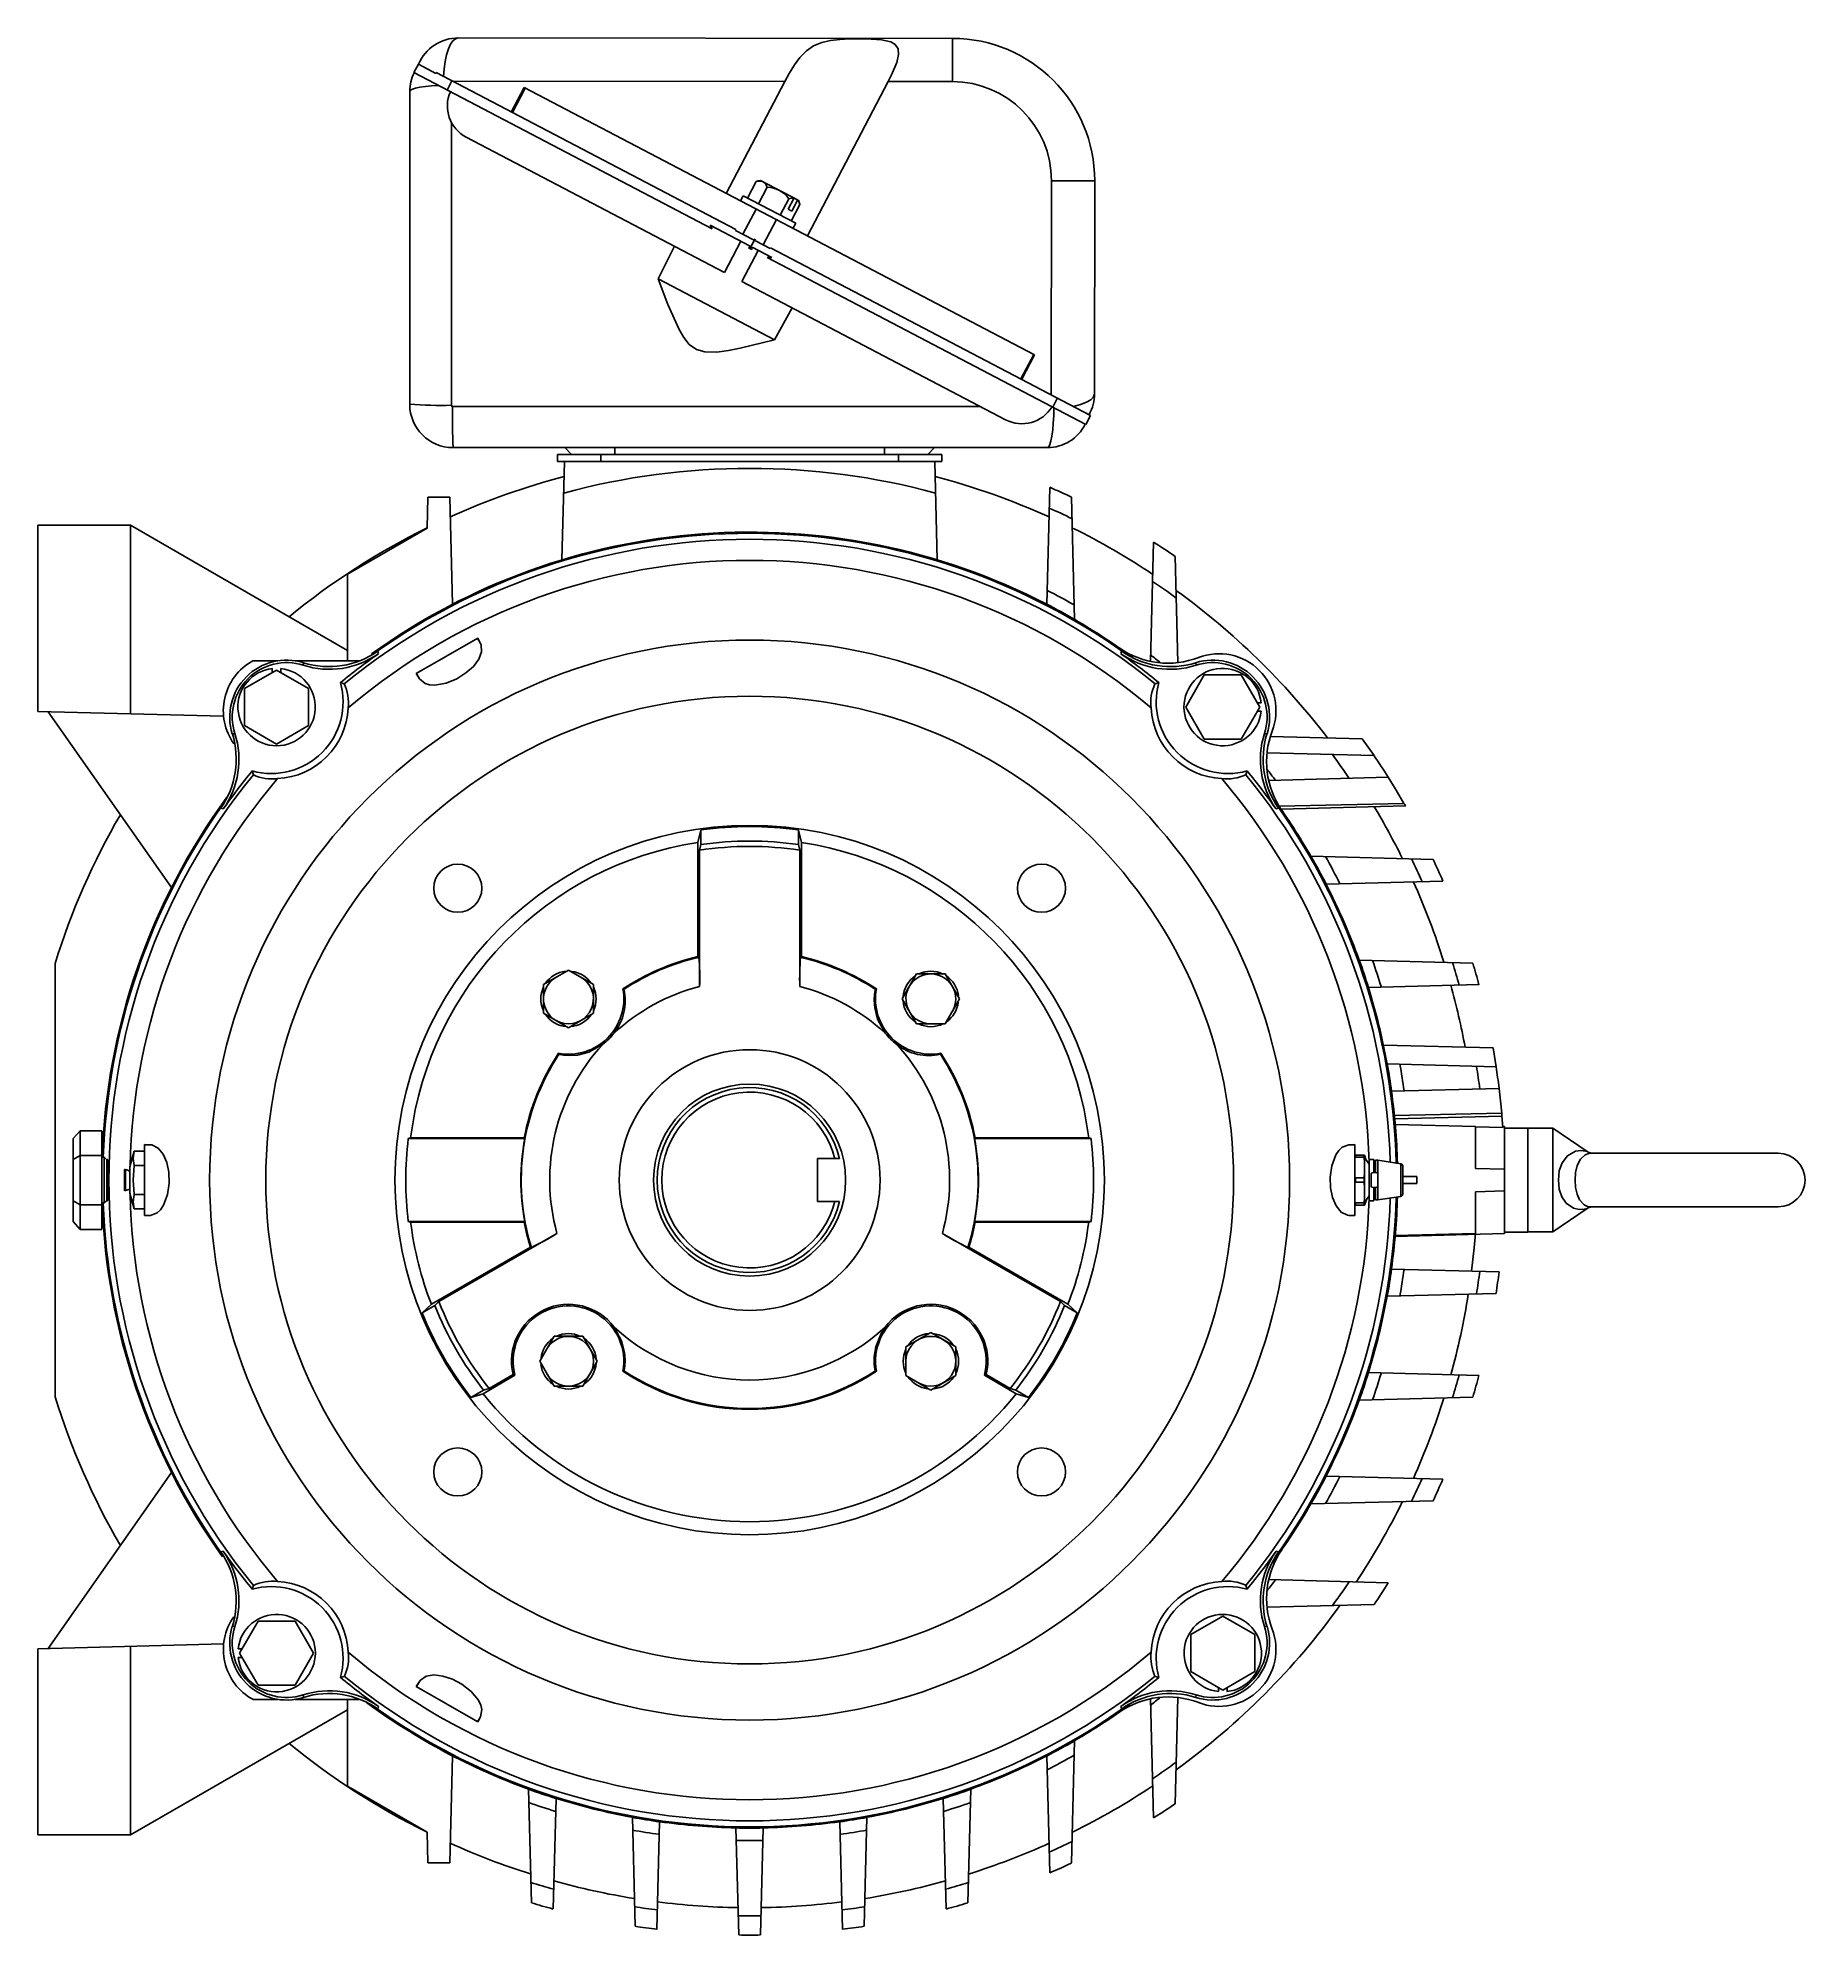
# Paper-space layout '_Right' of a CAD drawing. Header units: inches. Extents: x -6.2 to 9.3, y -6.6 to 10.
import ezdxf

# ---------------------------------------------------------------- set-up
doc = ezdxf.new("R2010")
doc.units = ezdxf.units.IN
doc.header["$MEASUREMENT"] = 0

psp = doc.layouts.new('_Right')

# ---------------------------------------------------------------- linework, layer by layer
at = {"color": 7, "linetype": 'Continuous', "lineweight": 25}
for p, q in [((-2.559, 10.03), (1.781, 10.026)), ((1.781, 10.026), (1.781, 9.646)), ((-2.909, 9.798), (-2.948, 9.725)), ((-2.948, 9.725), (-0.328, 8.353)), ((-2.755, 9.717), (-2.909, 9.798)), ((-2.755, 9.717), (-2.753, 9.725)), ((-2.753, 9.725), (-0.121, 8.346)), ((-2.985, 6.812), (-2.985, 9.562)), ((-2.614, 9.652), (-2.656, 9.572)), ((0.308, 9.647), (-2.61, 9.65)), ((-2.093, 9.379), (-1.981, 9.594)), ((-1.972, 9.589), (-2.084, 9.374)), ((-1.981, 9.594), (2.502, 7.247)), ((0.308, 9.647), (-0.207, 8.665)), ((0.507, 8.291), (1.217, 9.647)), ((1.781, 9.646), (1.217, 9.647)), ((-2.619, 9.288), (-2.619, 6.804)), ((-2.489, 9.157), (-0.22, 7.969)), ((0.058, 8.768), (-0.019, 8.623)), ((0.154, 8.718), (0.077, 8.573)), ((0.095, 8.778), (0.427, 8.604)), ((2.648, 6.896), (2.65, 8.776)), ((3.03, 8.775), (2.65, 8.776)), ((3.03, 8.775), (3.029, 6.905)), ((-0.057, 8.643), (-0.08, 8.599)), ((0.057, 8.527), (-0.059, 8.306)), ((0.404, 8.402), (-0.057, 8.643)), ((0.345, 8.618), (0.269, 8.472)), ((0.337, 8.526), (0.387, 8.621)), ((0.37, 8.508), (0.337, 8.526)), ((0.441, 8.567), (0.365, 8.422)), ((0.42, 8.604), (0.37, 8.508)), ((-0.346, 8.385), (-0.328, 8.353)), ((-0.346, 8.385), (0.004, 8.202)), ((-0.121, 8.346), (-0.125, 8.34)), ((0.033, 8.257), (-0.125, 8.34)), ((0.235, 8.434), (0.119, 8.212)), ((0.38, 8.357), (0.404, 8.402)), ((-0.803, 7.914), (-0.66, 8.2)), ((-0.22, 7.969), (-0.077, 8.244)), ((-0.069, 7.89), (0.076, 8.164)), ((-0.009, 8.186), (0.004, 8.202)), ((-0.009, 8.186), (0.02, 8.171)), ((0.044, 8.26), (0.002, 8.18)), ((0.023, 8.192), (0.02, 8.171)), ((0.023, 8.192), (0.196, 8.102)), ((0.033, 8.257), (0.037, 8.264)), ((0.037, 8.264), (0.053, 8.255)), ((0.053, 8.255), (0.05, 8.248)), ((0.18, 8.18), (0.05, 8.248)), ((0.18, 8.18), (0.183, 8.187)), ((0.183, 8.187), (2.994, 6.715)), ((0.154, 8.101), (0.196, 8.102)), ((0.154, 8.101), (2.953, 6.635)), ((0.219, 7.378), (-0.803, 7.914)), ((-0.069, 7.89), (2.247, 6.677)), ((0.373, 7.659), (0.219, 7.378)), ((2.381, 7.036), (2.494, 7.251)), ((2.502, 7.247), (2.389, 7.032)), ((2.702, 6.868), (2.661, 6.788)), ((-2.609, 6.794), (2.024, 6.794)), ((2.994, 6.715), (2.953, 6.635)), ((2.615, 6.432), (-2.605, 6.432)), ((-1.688, 6.372), (-1.688, 6.31)), ((-1.688, 6.372), (1.688, 6.372)), ((-1.622, 6.432), (-1.565, 6.372)), ((-1.307, 6.372), (-1.307, 6.31)), ((-1.185, 6.432), (-1.185, 6.372)), ((1.185, 6.432), (1.185, 6.372)), ((1.307, 6.372), (1.307, 6.31)), ((1.622, 6.432), (1.565, 6.372)), ((1.688, 6.372), (1.688, 6.31)), ((1.688, 6.31), (-1.688, 6.31)), ((-1.625, 6.31), (-1.648, 5.446)), ((1.648, 5.446), (1.625, 6.31)), ((-2.826, 5.997), (-2.833, 5.725)), ((-2.634, 5.997), (-2.826, 5.997)), ((-2.609, 5.056), (-2.634, 5.997)), ((2.609, 5.056), (2.636, 6.083)), ((2.826, 5.997), (2.854, 4.922)), ((-6.25, 4.116), (-6.25, 5.75)), ((-6.25, 5.75), (-5.436, 5.75)), ((-5.436, 5.75), (-5.436, 4.094)), ((-5.436, 5.75), (-3.532, 4.651)), ((-2.833, 5.725), (-3.532, 5.322)), ((3.519, 4.555), (3.547, 5.602)), ((3.737, 5.477), (3.761, 4.544)), ((-3.532, 5.322), (-3.532, 4.56)), ((-2.928, 4.447), (-2.387, 4.759)), ((-2.363, 4.713), (-2.389, 4.758)), ((-2.363, 4.713), (-2.387, 4.759)), ((-4.142, 4.56), (-4.364, 4.56)), ((-3.427, 4.56), (-3.99, 4.56)), ((-3.92, 4.521), (-3.918, 4.543)), ((-3.265, 4.646), (-3.26, 4.623)), ((3.26, 4.623), (3.265, 4.646)), ((3.918, 4.543), (3.92, 4.521)), ((-4.154, 4.479), (-4.436, 4.317)), ((-4.192, 4.492), (-4.192, 4.458)), ((-3.873, 4.317), (-4.154, 4.479)), ((-4.117, 4.458), (-4.117, 4.492)), ((-3.593, 4.368), (-3.56, 4.358)), ((-2.928, 4.447), (-2.9, 4.403)), ((-2.9, 4.403), (-2.926, 4.448)), ((3.56, 4.358), (3.593, 4.368)), ((3.992, 4.436), (3.829, 4.154)), ((4.317, 4.436), (3.992, 4.436)), ((4.479, 4.154), (4.317, 4.436)), ((-4.436, 4.317), (-4.436, 3.992)), ((-3.873, 3.992), (-3.873, 4.317)), ((4.492, 4.192), (4.458, 4.192)), ((-6.25, 4.116), (-4.62, 4.073)), ((-5.078, 2.568), (-6.16, 4.113)), ((3.829, 4.154), (3.992, 3.873)), ((4.317, 3.873), (4.479, 4.154)), ((4.458, 4.117), (4.492, 4.117)), ((-4.543, 3.918), (-4.521, 3.92)), ((-4.436, 3.992), (-4.154, 3.829)), ((-4.154, 3.829), (-3.873, 3.992)), ((3.992, 3.873), (4.317, 3.873)), ((4.521, 3.92), (4.543, 3.918)), ((5.38, 3.875), (4.573, 3.896)), ((4.543, 3.751), (5.484, 3.727)), ((-4.358, 3.56), (-4.368, 3.593)), ((4.368, 3.593), (4.358, 3.56)), ((5.608, 3.537), (4.558, 3.509)), ((-4.623, 3.26), (-4.646, 3.265)), ((4.646, 3.265), (4.623, 3.26)), ((5.746, 3.308), (4.649, 3.284)), ((4.666, 3.256), (5.758, 3.285)), ((-0.454, 2.965), (-0.428, 3.074)), ((-0.428, 3.074), (-0.428, 2.946)), ((0.428, 3.074), (0.454, 2.965)), ((0.428, 2.946), (0.428, 3.074)), ((-0.454, 1.962), (-0.454, 2.965)), ((-0.44, 2.897), (-0.428, 2.946)), ((-0.44, 2.897), (-0.44, 1.7)), ((0.44, 2.897), (0.428, 2.946)), ((0.44, 1.7), (0.44, 2.897)), ((0.454, 2.965), (0.454, 1.962)), ((4.928, 2.844), (6.002, 2.816)), ((6.088, 2.626), (5.062, 2.599)), ((-6.1, -1.903), (-6.1, 1.903)), ((-1.591, 1.844), (-1.81, 1.717)), ((-1.62, 1.833), (-1.62, 1.827)), ((-1.372, 1.717), (-1.591, 1.844)), ((-1.562, 1.827), (-1.562, 1.833)), ((-0.446, 1.956), (-0.454, 1.962)), ((0.454, 1.962), (0.446, 1.956)), ((5.352, 1.932), (6.35, 1.906)), ((-1.81, 1.465), (-1.81, 1.717)), ((-1.372, 1.717), (-1.372, 1.465)), ((-1.105, 1.675), (-1.113, 1.679)), ((1.113, 1.679), (1.105, 1.675)), ((1.465, 1.81), (1.338, 1.591)), ((1.465, 1.81), (1.717, 1.81)), ((1.844, 1.591), (1.717, 1.81)), ((6.404, 1.716), (5.433, 1.69)), ((1.465, 1.372), (1.338, 1.591)), ((1.717, 1.372), (1.844, 1.591)), ((1.833, 1.62), (1.827, 1.62)), ((1.827, 1.562), (1.833, 1.562)), ((-1.81, 1.465), (-1.591, 1.338)), ((-1.372, 1.465), (-1.591, 1.338)), ((1.717, 1.372), (1.465, 1.372)), ((6.528, 1.16), (5.565, 1.185)), ((-1.679, 1.113), (-1.675, 1.105)), ((1.675, 1.105), (1.679, 1.113)), ((5.598, 1.02), (6.555, 0.995)), ((6.555, 0.995), (6.528, 1.16)), ((6.581, 0.805), (5.636, 0.781)), ((6.604, 0.587), (5.662, 0.566)), ((5.665, 0.537), (6.606, 0.562)), ((6.614, 0.461), (6.606, 0.564)), ((-5.94, 0.364), (-5.88, 0.433)), ((-5.94, -0.364), (-5.94, 0.364)), ((-5.88, 0.433), (-5.88, -0.433)), ((-5.88, 0.433), (-5.69, 0.433)), ((-5.69, 0.433), (-5.69, -0.433)), ((-2.998, 0.365), (-2.977, 0.37)), ((-2.998, 0.365), (-1.976, 0.365)), ((-1.98, 0.37), (-2.977, 0.37)), ((-1.976, 0.365), (-1.98, 0.37)), ((1.976, 0.365), (1.98, 0.37)), ((2.998, 0.365), (1.976, 0.365)), ((1.98, 0.37), (2.977, 0.37)), ((2.998, 0.365), (2.977, 0.37)), ((6.375, 0.47), (5.669, 0.488)), ((6.375, 0.103), (6.375, 0.47)), ((6.614, 0.461), (6.375, 0.466)), ((6.63, 0.47), (6.614, 0.47)), ((6.63, 0.47), (6.63, -0.47)), ((6.63, 0.457), (6.833, 0.457)), ((6.833, -0.458), (6.833, 0.457)), ((7.053, 0.455), (6.833, 0.455)), ((7.354, 0.251), (7.053, 0.455)), ((7.053, -0.455), (7.053, 0.455)), ((-5.94, 0.182), (-5.88, 0.217)), ((-5.88, 0.217), (-5.69, 0.217)), ((-5.667, 0.2), (-5.69, 0.2)), ((-5.644, 0.177), (-5.667, 0.2)), ((-5.667, 0.2), (-5.667, -0.2)), ((-5.639, 0.182), (-5.644, 0.177)), ((-5.644, -0.178), (-5.644, 0.177)), ((-5.406, 0.253), (-5.443, 0.115)), ((-5.406, 0.253), (-5.319, 0.253)), ((-5.315, 0.247), (-5.319, 0.253)), ((-5.263, 0.31), (-5.315, 0.312)), ((-5.315, -0.312), (-5.315, 0.312)), ((-5.263, 0.31), (-5.315, 0.31)), ((0.596, 0.188), (0.79, 0.188)), ((0.596, -0.188), (0.596, 0.188)), ((5.315, 0.312), (5.263, 0.31)), ((5.263, 0.31), (5.315, 0.31)), ((5.315, 0.312), (5.315, -0.312)), ((5.399, 0.219), (5.32, 0.219)), ((5.32, 0.219), (5.32, 0.2)), ((5.32, 0.2), (5.395, 0.2)), ((5.395, 0.219), (5.395, 0.2)), ((5.395, 0.2), (5.398, 0.152)), ((5.398, -0.219), (5.398, 0.219)), ((5.48, 0.181), (5.44, 0.181)), ((5.44, 0.181), (5.44, -0.181)), ((5.48, 0.181), (5.48, 0.066)), ((5.515, 0.175), (5.495, 0.175)), ((5.495, 0.066), (5.495, 0.175)), ((5.718, 0.143), (5.515, 0.175)), ((5.515, 0.06), (5.515, 0.175)), ((9.033, 0.235), (7.383, 0.235)), ((-5.48, 0.092), (-5.49, 0.094)), ((-5.49, 0.094), (-5.49, -0.094)), ((-5.48, -0.092), (-5.48, 0.092)), ((-5.443, 0.115), (-5.443, -0.115)), ((-5.406, 0.127), (-5.319, 0.127)), ((5.32, 0.019), (5.32, -0.019)), ((5.395, 0.019), (5.32, 0.019)), ((5.398, 0.067), (5.395, 0.019)), ((5.395, -0.019), (5.395, 0.019)), ((5.459, 0.057), (5.459, -0.057)), ((5.516, 0.057), (5.516, -0.057)), ((5.718, -0.143), (5.718, 0.143)), ((5.735, -0.123), (5.735, 0.123)), ((5.86, 0.03), (5.735, 0.03)), ((5.86, 0.03), (5.86, -0.03)), ((6.629, 0.096), (6.375, 0.103)), ((6.629, -0.096), (6.629, 0.096)), ((-5.49, -0.094), (-5.48, -0.092)), ((-5.443, -0.115), (-5.406, -0.253)), ((-5.319, -0.127), (-5.406, -0.127)), ((5.32, -0.019), (5.395, -0.019)), ((5.395, -0.019), (5.398, -0.067)), ((5.398, -0.152), (5.395, -0.2)), ((5.48, -0.066), (5.48, -0.181)), ((5.495, -0.175), (5.495, -0.066)), ((5.515, -0.175), (5.515, -0.06)), ((5.515, -0.175), (5.718, -0.143)), ((5.86, -0.03), (5.735, -0.03)), ((6.375, -0.103), (6.629, -0.096)), ((6.375, -0.47), (6.375, -0.103)), ((-5.94, -0.182), (-5.88, -0.217)), ((-5.88, -0.217), (-5.69, -0.217)), ((-5.69, -0.2), (-5.667, -0.2)), ((-5.667, -0.2), (-5.644, -0.178)), ((-5.644, -0.178), (-5.64, -0.182)), ((-5.406, -0.253), (-5.319, -0.253)), ((-5.319, -0.253), (-5.315, -0.247)), ((-5.315, -0.312), (-5.263, -0.31)), ((-5.263, -0.31), (-5.315, -0.31)), ((0.596, -0.188), (0.79, -0.188)), ((5.263, -0.31), (5.315, -0.312)), ((5.263, -0.31), (5.315, -0.31)), ((5.395, -0.2), (5.32, -0.2)), ((5.32, -0.2), (5.32, -0.219)), ((5.32, -0.219), (5.398, -0.219)), ((5.395, -0.2), (5.395, -0.219)), ((5.44, -0.181), (5.48, -0.181)), ((5.495, -0.175), (5.515, -0.175)), ((7.053, -0.455), (7.355, -0.251)), ((7.382, -0.235), (9.033, -0.235)), ((-5.88, -0.433), (-5.94, -0.364)), ((-5.88, -0.433), (-5.69, -0.433)), ((-2.998, -0.365), (-2.977, -0.37)), ((-2.998, -0.365), (-1.976, -0.365)), ((-1.98, -0.37), (-2.977, -0.37)), ((-1.693, -0.469), (-2.729, -1.067)), ((-1.976, -0.365), (-1.98, -0.37)), ((2.729, -1.067), (1.693, -0.469)), ((1.976, -0.365), (1.98, -0.37)), ((2.998, -0.365), (1.976, -0.365)), ((1.98, -0.37), (2.977, -0.37)), ((2.998, -0.365), (2.977, -0.37)), ((5.668, -0.495), (6.63, -0.47)), ((5.669, -0.488), (6.375, -0.47)), ((6.63, -0.458), (6.833, -0.458)), ((6.833, -0.455), (7.053, -0.455)), ((-2.795, -1.089), (-1.926, -0.588)), ((-1.926, -0.588), (-1.917, -0.591)), ((1.917, -0.591), (1.926, -0.588)), ((1.926, -0.588), (2.795, -1.089)), ((5.636, -0.781), (6.581, -0.805)), ((6.555, -0.995), (5.598, -1.02)), ((-2.877, -1.166), (-2.795, -1.089)), ((-2.766, -1.102), (-2.877, -1.166)), ((-2.729, -1.067), (-2.766, -1.102)), ((2.729, -1.067), (2.766, -1.102)), ((2.877, -1.166), (2.766, -1.102)), ((2.795, -1.089), (2.877, -1.166)), ((-1.717, -1.372), (-1.844, -1.591)), ((-1.717, -1.372), (-1.465, -1.372)), ((-1.465, -1.372), (-1.338, -1.591)), ((1.372, -1.465), (1.591, -1.338)), ((1.372, -1.717), (1.372, -1.465)), ((1.81, -1.465), (1.591, -1.338)), ((1.81, -1.465), (1.81, -1.717)), ((-1.844, -1.591), (-1.717, -1.81)), ((-1.827, -1.562), (-1.833, -1.562)), ((-1.833, -1.62), (-1.827, -1.62)), ((-1.465, -1.81), (-1.338, -1.591)), ((-2.061, -1.714), (-2.341, -1.876)), ((-2.289, -1.829), (-2.337, -1.844)), ((-2.289, -1.829), (-2.077, -1.707)), ((-2.077, -1.707), (-2.061, -1.714)), ((-1.465, -1.81), (-1.717, -1.81)), ((-1.113, -1.679), (-1.105, -1.675)), ((1.105, -1.675), (1.113, -1.679)), ((1.372, -1.717), (1.591, -1.844)), ((1.562, -1.827), (1.562, -1.833)), ((1.591, -1.844), (1.81, -1.717)), ((1.62, -1.833), (1.62, -1.827)), ((2.061, -1.714), (2.077, -1.707)), ((2.341, -1.876), (2.061, -1.714)), ((2.077, -1.707), (2.289, -1.829)), ((2.289, -1.829), (2.337, -1.844)), ((5.433, -1.69), (6.404, -1.716)), ((-2.448, -1.908), (-2.337, -1.844)), ((-2.341, -1.876), (-2.448, -1.908)), ((2.337, -1.844), (2.448, -1.908)), ((2.448, -1.908), (2.341, -1.876)), ((6.35, -1.906), (5.352, -1.932)), ((-5.078, -2.568), (-6.16, -4.113)), ((5.062, -2.599), (6.088, -2.626)), ((6.002, -2.816), (4.928, -2.844)), ((-4.646, -3.265), (-4.623, -3.26)), ((4.623, -3.26), (4.646, -3.265)), ((-4.368, -3.593), (-4.358, -3.56)), ((4.358, -3.56), (4.368, -3.593)), ((4.558, -3.509), (5.608, -3.537)), ((4.154, -3.829), (3.873, -3.992)), ((4.436, -3.992), (4.154, -3.829)), ((5.484, -3.727), (4.543, -3.751)), ((-4.521, -3.92), (-4.543, -3.918)), ((-4.317, -3.873), (-4.479, -4.154)), ((-3.992, -3.873), (-4.317, -3.873)), ((-3.829, -4.154), (-3.992, -3.873)), ((3.873, -3.992), (3.873, -4.317)), ((4.436, -4.317), (4.436, -3.992)), ((4.543, -3.918), (4.521, -3.92)), ((-6.25, -4.116), (-4.62, -4.073)), ((-6.25, -5.75), (-6.25, -4.116)), ((-5.436, -5.75), (-5.436, -4.094)), ((-4.458, -4.117), (-4.492, -4.117)), ((-4.479, -4.154), (-4.317, -4.436)), ((-3.992, -4.436), (-3.829, -4.154)), ((-4.492, -4.192), (-4.458, -4.192)), ((3.873, -4.317), (4.154, -4.479)), ((4.154, -4.479), (4.436, -4.317)), ((-4.317, -4.436), (-3.992, -4.436)), ((-3.56, -4.358), (-3.593, -4.368)), ((-2.9, -4.403), (-2.928, -4.447)), ((-2.387, -4.759), (-2.928, -4.447)), ((-2.9, -4.403), (-2.926, -4.448)), ((3.593, -4.368), (3.56, -4.358)), ((4.117, -4.458), (4.117, -4.492)), ((4.192, -4.492), (4.192, -4.458)), ((-3.532, -4.651), (-5.436, -5.75)), ((-4.364, -4.56), (-4.142, -4.56)), ((-3.99, -4.56), (-3.433, -4.56)), ((-3.918, -4.543), (-3.92, -4.521)), ((-3.532, -4.56), (-3.532, -5.322)), ((-3.26, -4.623), (-3.265, -4.646)), ((3.265, -4.646), (3.26, -4.623)), ((3.547, -5.602), (3.519, -4.555)), ((3.761, -4.544), (3.737, -5.477)), ((3.92, -4.521), (3.918, -4.543)), ((-2.363, -4.713), (-2.389, -4.758)), ((-2.387, -4.759), (-2.363, -4.713)), ((2.854, -4.922), (2.826, -5.997)), ((-2.634, -5.997), (-2.609, -5.056)), ((2.636, -6.083), (2.609, -5.056)), ((-3.532, -5.322), (-2.833, -5.725)), ((-1.916, -6.347), (-1.942, -5.348)), ((-1.7, -5.43), (-1.726, -6.401)), ((1.726, -6.401), (1.7, -5.43)), ((1.942, -5.348), (1.916, -6.347)), ((-1.005, -6.553), (-1.03, -5.596)), ((-0.791, -5.635), (-0.815, -6.58)), ((0.815, -6.58), (0.791, -5.635)), ((1.03, -5.596), (1.005, -6.553)), ((-6.25, -5.75), (-5.436, -5.75)), ((-2.833, -5.725), (-2.826, -5.997)), ((-0.095, -6.629), (-0.12, -5.689)), ((0.12, -5.689), (0.095, -6.629)), ((-2.826, -5.997), (-2.634, -5.997))]:
    psp.add_line(p, q, dxfattribs=at)
at = {"color": 7, "linetype": 'Continuous', "lineweight": 25, "flags": 128}
for points in [[(-2.559, 10.03), (-2.583, 10.023), (-2.606, 10.005), (-2.627, 9.974), (-2.646, 9.933), (-2.662, 9.882), (-2.675, 9.823), (-2.684, 9.759), (-2.689, 9.691)], [(1.217, 9.647), (1.246, 9.705), (1.292, 9.813), (1.308, 9.884), (1.304, 9.933), (1.279, 9.971), (1.239, 9.994), (1.159, 10.012), (1.023, 10.021), (0.876, 10.021), (0.792, 10.017), (0.711, 10.008), (0.633, 9.99), (0.562, 9.96), (0.499, 9.917), (0.442, 9.859), (0.393, 9.794), (0.346, 9.718), (0.308, 9.647)], [(-2.947, 9.726), (-2.943, 9.734), (-2.938, 9.742)], [(-2.733, 9.613), (-2.793, 9.609), (-2.848, 9.604), (-2.895, 9.597), (-2.934, 9.589), (-2.962, 9.581), (-2.979, 9.572), (-2.985, 9.562)], [(0.219, 7.378), (-0.083, 7.306), (-0.185, 7.285), (-0.289, 7.271), (-0.393, 7.273), (-0.467, 7.293), (-0.53, 7.338), (-0.579, 7.4), (-0.619, 7.468), (-0.718, 7.688), (-0.803, 7.914)], [(2.844, 6.794), (2.906, 6.81), (2.958, 6.83), (2.997, 6.853), (3.02, 6.879), (3.029, 6.905)], [(2.615, 6.432), (2.626, 6.439), (2.636, 6.459), (2.645, 6.491), (2.654, 6.534), (2.661, 6.587), (2.666, 6.647), (2.67, 6.713), (2.671, 6.783)], [(-2.9, 4.403), (-2.851, 4.362), (-2.812, 4.35), (-2.765, 4.347), (-2.665, 4.364), (-2.571, 4.403), (-2.491, 4.453), (-2.426, 4.51), (-2.379, 4.573), (-2.354, 4.638), (-2.358, 4.701), (-2.363, 4.713)], [(5.484, 3.727), (5.432, 3.801), (5.38, 3.875)], [(5.746, 3.308), (5.678, 3.423), (5.608, 3.537)], [(5.758, 3.287), (5.759, 3.286), (5.752, 3.298), (5.746, 3.308)], [(1.105, 1.675), (1.102, 1.666), (1.096, 1.633), (1.093, 1.58), (1.098, 1.513), (1.124, 1.413), (1.191, 1.291)], [(-1.675, 1.105), (-1.666, 1.102), (-1.633, 1.096), (-1.58, 1.093), (-1.513, 1.098), (-1.413, 1.124), (-1.291, 1.191)], [(6.604, 0.587), (6.593, 0.696), (6.581, 0.805)], [(6.606, 0.565), (6.606, 0.564), (6.604, 0.587)], [(-5.639, -0.181), (-5.638, -0.182), (-5.637, -0.168), (-5.637, -0.135), (-5.637, -0.087), (-5.637, -0.029), (-5.637, 0.033), (-5.637, 0.091), (-5.637, 0.139), (-5.637, 0.171), (-5.638, 0.183), (-5.639, 0.181)], [(-5.406, 0.127), (-5.415, 0.189), (-5.406, 0.253)], [(-5.263, -0.31), (-5.203, -0.288), (-5.174, -0.261), (-5.147, -0.221), (-5.112, -0.126), (-5.098, -0.026), (-5.102, 0.069), (-5.119, 0.154), (-5.15, 0.226), (-5.193, 0.281), (-5.25, 0.308), (-5.263, 0.31)], [(5.263, 0.31), (5.203, 0.288), (5.174, 0.261), (5.147, 0.221), (5.112, 0.126), (5.098, 0.026), (5.102, -0.069), (5.119, -0.154), (5.15, -0.226), (5.193, -0.281), (5.25, -0.308), (5.263, -0.31)], [(5.44, 0.139), (5.412, 0.182), (5.399, 0.219)], [(7.355, -0.251), (7.354, -0.251), (7.329, -0.256), (7.283, -0.258), (7.234, -0.248), (7.169, -0.202), (7.132, -0.146), (7.11, -0.079), (7.102, -0.002), (7.11, 0.08), (7.135, 0.151), (7.181, 0.214), (7.251, 0.253), (7.298, 0.259), (7.341, 0.254), (7.355, 0.251), (7.354, 0.251)], [(7.388, 0.235), (7.368, 0.234), (7.337, 0.223), (7.295, 0.184), (7.268, 0.128), (7.253, 0.067), (7.248, -0.002), (7.253, -0.066), (7.266, -0.124), (7.288, -0.173), (7.327, -0.217), (7.358, -0.231), (7.385, -0.235), (7.389, -0.235)], [(-5.406, -0.127), (-5.415, 0), (-5.406, 0.127)], [(5.459, 0.057), (5.461, 0.061), (5.467, 0.063), (5.477, 0.065), (5.487, 0.066), (5.498, 0.065), (5.508, 0.063), (5.514, 0.061), (5.516, 0.057)], [(5.495, 0.108), (5.487, 0.109), (5.48, 0.11)], [(-5.406, -0.253), (-5.415, -0.191), (-5.406, -0.127)], [(5.399, -0.219), (5.417, -0.172), (5.44, -0.139)], [(5.459, -0.057), (5.461, -0.061), (5.467, -0.063), (5.477, -0.065), (5.487, -0.066), (5.498, -0.065), (5.508, -0.063), (5.514, -0.061), (5.516, -0.057)], [(5.48, -0.11), (5.488, -0.108), (5.495, -0.108)], [(6.34, -0.799), (6.362, -0.594), (6.373, -0.47)], [(-1.105, -1.675), (-1.102, -1.666), (-1.096, -1.633), (-1.093, -1.58), (-1.098, -1.513), (-1.124, -1.413), (-1.191, -1.291)], [(1.191, -1.291), (1.155, -1.347), (1.108, -1.464), (1.094, -1.548), (1.094, -1.62), (1.1, -1.66), (1.104, -1.675), (1.105, -1.675)], [(-2.363, -4.713), (-2.352, -4.65), (-2.361, -4.61), (-2.382, -4.568), (-2.447, -4.49), (-2.527, -4.428), (-2.611, -4.384), (-2.693, -4.356), (-2.771, -4.346), (-2.84, -4.357), (-2.892, -4.392), (-2.9, -4.403)]]:
    psp.add_lwpolyline(points, dxfattribs=at)
at = {"color": 7, "linetype": 'Continuous', "lineweight": 25}
for centre, radius in [((0, 0), 4.742), ((0, 0), 4.249), ((0, 0), 3.115), ((-2.563, 2.563), 0.211), ((2.563, 2.563), 0.211), ((0, 0), 1.145), ((0, 0), 0.843), ((-2.563, -2.563), 0.211), ((2.563, -2.563), 0.211)]:
    psp.add_circle(centre, radius, dxfattribs=at)
for centre, radius, start, end in [((-2.559, 9.65), 0.38, 89.9559, 157.0364), ((1.78, 8.776), 1.25, 359.9559, 89.9559), ((-2.615, 9.562), 0.37, 153.9875, 180), ((-2.345, 9.432), 0.31, 156.0607, 242.3617), ((1.78, 8.776), 0.87, 359.9559, 89.9559), ((0.15, 8.478), 0.305, 100.3604, 107.6686), ((0.085, 8.696), 0.0771, 64.9764, 110.7191), ((0.079, 8.699), 0.0771, 14.0042, 59.747), ((0.15, 8.478), 0.24, 35.5503, 89.1731), ((0.374, 8.535), 0.0879, 81.3648, 109.0831), ((0.133, 8.529), 0.271, 19.9548, 20.8882), ((0.166, 8.512), 0.271, 19.9548, 20.8882), ((0.357, 8.544), 0.0879, 15.6403, 43.3585), ((0.15, 8.478), 0.305, 17.0547, 24.3629), ((2.648, 6.906), 0.38, 331.0873, 359.9559), ((-2.71, 10.734), 3.931, 265.9899, 271.3206), ((-2.605, 6.812), 0.38, 180, 270), ((-2.609, 6.804), 0.01, 180, 270), ((4.773, 6.705), 7.383, 179.3095, 182.115), ((2.391, 6.952), 0.31, 242.3617, 328.6626), ((2.615, 6.802), 0.37, 270, 333.6672), ((0, 0), 6.39, 104.7641, 114.2976), ((0, 0), 6.25, 74.8611, 105.1389), ((0, 0), 6.39, 65.6935, 75.2359), ((0, 0), 6.63, 64.7694, 66.5714), ((0, 0), 6.461, 64.0119, 65.9667), ((0, 0), 6.39, 116.3197, 129.2718), ((0, 0), 5.69, 62.7055, 125.718), ((0, 0), 5.68, 54.3844, 125.5251), ((0, 0), 6.39, 56.347, 63.6477), ((0, 0), 5.627, 50.7549, 129.2451), ((0, 0), 6.63, 55.6952, 57.6603), ((0, 0), 5.442, 49.6218, 130.3782), ((0, 0), 5.8, 60.5574, 63.2287), ((0, 0), 6.337, 53.7611, 56.0658), ((0, 0), 6.39, 37.4209, 54.0894), ((0, 0), 5.691, 59.9005, 62.7121), ((0, 0), 5.69, 53.774, 59.892), ((3.674, 5.289), 0.75, 235.2157, 291.0258), ((-4.122, 4.122), 0.5, 118.9391, 215.7143), ((-4.066, 4.066), 0.5, 72.7666, 197.2334), ((-4.066, 4.066), 0.478, 72.2634, 197.7366), ((-3.692, 5.235), 0.75, 252.2625, 305.192), ((-3.696, 5.259), 0.75, 252.7657, 305.0948), ((0, 0), 5.656, 125.1911, 129.4375), ((0, 0), 5.656, 50.5625, 54.8089), ((3.692, 5.235), 0.75, 234.808, 287.7375), ((3.696, 5.259), 0.75, 234.9052, 287.2343), ((0, 0), 5.801, 51.5298, 52.6358), ((4.066, 4.066), 0.5, 342.7666, 107.2334), ((4.066, 4.066), 0.478, 342.2634, 107.7366), ((4.122, 4.122), 0.5, 338.9742, 111.0258), ((-4.154, 4.154), 0.34, 96.3111, 83.6889), ((-4.2, 4.2), 0.63, 254.5098, 15.4902), ((-3.926, 4.19), 0.403, 353.6829, 24.5591), ((3.912, 4.192), 0.39, 154.903, 186.855), ((4.2, 4.2), 0.63, 164.5098, 285.4902), ((4.154, 4.154), 0.34, 6.3111, 353.6889), ((-4.176, 4.176), 0.651, 272.6684, 357.3316), ((4.176, 4.176), 0.651, 182.6684, 267.3316), ((-5.259, 3.696), 0.75, 324.9052, 17.2343), ((-5.235, 3.692), 0.75, 324.808, 17.7375), ((5.235, 3.692), 0.75, 162.2625, 215.192), ((5.259, 3.696), 0.75, 162.7657, 215.0948), ((5.289, 3.674), 0.75, 158.9742, 214.7843), ((0, 0), 6.337, 33.8254, 36.1267), ((0, 0), 6.63, 32.2374, 34.2002), ((0, 0), 5.627, 140.7549, 219.2451), ((0, 0), 5.442, 139.6218, 178.7183), ((0, 0), 5.656, 140.5625, 144.8089), ((-4.192, 3.912), 0.39, 244.903, 276.855), ((4.19, 3.926), 0.403, 263.6829, 294.5591), ((0, 0), 5.442, 1.675, 40.3782), ((0, 0), 5.627, 1.6048, 39.2451), ((0, 0), 5.656, 35.1911, 39.4375), ((0, 0), 5.801, 37.2404, 38.4702), ((0, 0), 5.69, 143.774, 177.9857), ((0, 0), 5.69, 29.9912, 35.9164), ((0, 0), 6.39, 149.8622, 162.6722), ((0, 0), 5.68, 144.3844, 177.9822), ((0, 0), 5.68, 1.5035, 35.5251), ((0, 0), 6.39, 26.2521, 30.8607), ((0, 0), 3.104, 82.0703, 97.9297), ((0, 0), 3, 98.7071, 172.9158), ((0, 0), 2.93, 81.3632, 98.6368), ((0, 0), 2.977, 81.7306, 98.2694), ((0, 0), 3, 7.0842, 81.2929), ((0, 0), 5.691, 27.1748, 29.9828), ((0, 0), 5.8, 26.6608, 29.3289), ((0, 0), 6.461, 23.9362, 25.8894), ((0, 0), 6.63, 23.3344, 25.1351), ((0, 0), 5.69, 19.8474, 27.1815), ((0, 0), 6.39, 17.4244, 24.2105), ((-1.591, 1.591), 0.244, 96.8103, 145.9228), ((-1.591, 1.591), 0.243, 34.0772, 83.1897), ((0, 0), 2.014, 103.0309, 123.5485), ((0, 0), 2.006, 102.8546, 123.403), ((-2.576, 1.775), 2.138, 357.9996, 4.8575), ((2.781, 1.77), 2.342, 175.442, 181.7008), ((0, 0), 2.006, 56.597, 77.1454), ((0, 0), 2.014, 56.4515, 76.9691), ((1.591, 1.591), 0.243, 64.0772, 115.9228), ((0, 0), 5.691, 17.2773, 19.842), ((0, 0), 5.8, 16.9748, 19.4239), ((0, 0), 6.461, 15.3577, 17.1982), ((0, 0), 6.63, 14.9976, 16.7046), ((-1.591, 1.591), 0.243, 154.0772, 205.9228), ((-1.591, 1.591), 0.219, 120, 60), ((-1.591, 1.591), 0.486, 259.609, 10.391), ((-1.591, 1.591), 0.243, 334.0772, 25.9228), ((0, 0), 1.756, 104.5073, 132.6907), ((-1.542, 1.572), 0.449, 321.3343, 13.3019), ((0, 0), 1.756, 47.3093, 75.4927), ((1.591, 1.591), 0.486, 169.609, 280.391), ((1.591, 1.591), 0.244, 124.0772, 175.9228), ((1.591, 1.591), 0.219, 330, 270), ((1.591, 1.591), 0.244, 6.8103, 55.9228), ((0, 0), 5.69, 10.3309, 17.2812), ((0, 0), 6.39, 10.5176, 15.5302), ((1.591, 1.591), 0.244, 184.0772, 235.9228), ((1.591, 1.591), 0.243, 304.0772, 353.1897), ((-1.591, 1.591), 0.244, 214.0772, 265.9228), ((-1.591, 1.591), 0.244, 274.0772, 325.9228), ((1.591, 1.591), 0.244, 244.0772, 295.9228), ((0, 0), 1.756, 137.3093, 195.4927), ((-1.591, 1.591), 0.5, 306.8625, 323.1375), ((1.591, 1.591), 0.5, 216.8625, 233.1375), ((0, 0), 1.756, 344.5073, 42.6907), ((1.572, 1.542), 0.449, 231.3343, 283.3019), ((0, 0), 2.006, 146.597, 197.1454), ((0, 0), 2.014, 146.4515, 169.4153), ((0, 0), 2.006, 342.8546, 33.403), ((0, 0), 2.014, 10.5847, 33.5485), ((0, 0), 5.691, 7.8837, 10.328), ((0, 0), 5.8, 7.7638, 10.1037), ((0, 0), 6.461, 7.1206, 8.9023), ((0, 0), 6.63, 6.9769, 8.6343), ((0, 0), 0.812, 13.3465, 346.6535), ((0, 0), 0.772, 14.0517, 345.9483), ((0, 0), 5.69, 1.4851, 7.8852), ((0, 0), 3.02, 173.058, 186.942), ((0, 0), 2.009, 169.5331, 190.4669), ((0, 0), 2.009, 349.5331, 10.4669), ((0, 0), 3.02, 353.058, 6.942), ((7.404, 0.312), 0.0778, 230.8023, 259.8705), ((9.033, 0), 0.235, 270, 90), ((-5.496, 0), 0.0933, 55.2743, 80.0004), ((5.715, 0.123), 0.02, 0, 80.9605), ((-5.496, 0), 0.0933, 279.9996, 304.7257), ((0, 0), 5.442, 181.2817, 220.3782), ((0, 0), 5.442, 319.6218, 358.325), ((0, 0), 5.627, 320.7549, 358.3952), ((0, 0), 5.68, 324.3844, 358.4965), ((0, 0), 5.69, 352.1148, 358.5149), ((5.715, -0.123), 0.02, 279.0395, 360), ((0, 0), 5.69, 182.0143, 215.558), ((0, 0), 5.68, 182.0178, 215.5251), ((7.41, -0.33), 0.0962, 97.25, 124.9475), ((0, 0), 3, 187.0842, 201.2929), ((0, 0), 2.014, 190.5847, 196.9691), ((-2.923, 1.523), 2.342, 295.442, 301.7008), ((2.825, 1.344), 2.138, 237.9996, 244.8575), ((0, 0), 2.014, 343.0309, 349.4153), ((0, 0), 3, 338.7071, 352.9158), ((0, 0), 5.691, 349.672, 352.1163), ((0, 0), 5.8, 349.8963, 352.2362), ((0, 0), 6.461, 351.0977, 352.8794), ((0, 0), 6.63, 351.3657, 353.0231), ((0, 0), 2.977, 201.7306, 218.2694), ((0, 0), 2.93, 201.3632, 218.6368), ((-1.591, -1.591), 0.5, 36.8625, 193.4599), ((-1.591, -1.591), 0.486, 349.609, 194.7003), ((1.591, -1.591), 0.486, 345.2997, 190.391), ((1.591, -1.591), 0.5, 346.5401, 143.1375), ((0, 0), 2.93, 321.3632, 338.6368), ((0, 0), 2.977, 321.7306, 338.2694), ((0, 0), 5.69, 342.7188, 349.6691), ((0, 0), 6.39, 344.4707, 350.9751), ((0, 0), 3.104, 202.0703, 217.9297), ((0, 0), 1.756, 227.3093, 312.6907), ((0, 0), 3.104, 322.0703, 337.9297), ((-1.591, -1.591), 0.243, 124.0772, 173.1897), ((-1.591, -1.591), 0.219, 210, 150), ((-1.591, -1.591), 0.243, 64.0772, 115.9228), ((-1.591, -1.591), 0.244, 4.0772, 55.9228), ((1.591, -1.591), 0.243, 154.0772, 205.9228), ((1.591, -1.591), 0.219, 240, 180), ((1.591, -1.591), 0.244, 94.0772, 145.9228), ((1.591, -1.591), 0.243, 34.0772, 85.9228), ((1.591, -1.591), 0.244, 334.0772, 25.9228), ((-1.591, -1.591), 0.244, 186.8103, 235.9228), ((-1.591, -1.591), 0.243, 304.0772, 355.9228), ((-1.591, -1.591), 0.244, 244.0772, 295.9228), ((0, 0), 2.014, 236.4515, 303.5485), ((0, 0), 2.006, 236.597, 303.403), ((1.591, -1.591), 0.243, 214.0772, 263.1897), ((1.591, -1.591), 0.244, 276.8103, 325.9228), ((0, 0), 5.691, 340.158, 342.7227), ((0, 0), 5.8, 340.5761, 343.0252), ((0, 0), 6.461, 342.8018, 344.6423), ((0, 0), 6.63, 343.2954, 345.0024), ((0, 0), 6.39, 197.3278, 210.1378), ((0, 0), 3, 218.7071, 321.2929), ((0, 0), 5.69, 332.8185, 340.1526), ((0, 0), 6.39, 335.7989, 342.5694), ((0, 0), 5.691, 330.0172, 332.8252), ((0, 0), 5.8, 330.6711, 333.3392), ((0, 0), 6.461, 334.1106, 336.0638), ((0, 0), 6.63, 334.8649, 336.6656), ((0, 0), 6.39, 326.4451, 333.7498), ((0, 0), 5.69, 323.774, 330.0088), ((-5.259, -3.696), 0.75, 342.7657, 35.0948), ((0, 0), 5.656, 215.1911, 219.4375), ((-5.235, -3.692), 0.75, 342.2625, 35.192), ((0, 0), 5.656, 320.5625, 324.8089), ((5.235, -3.692), 0.75, 144.808, 197.7375), ((5.259, -3.696), 0.75, 144.9052, 197.2343), ((5.289, -3.674), 0.75, 145.2157, 201.0258), ((-4.2, -4.2), 0.63, 344.5098, 105.4902), ((-4.19, -3.926), 0.403, 83.6829, 114.5591), ((-4.176, -4.176), 0.651, 2.6684, 87.3316), ((4.176, -4.176), 0.651, 92.6684, 177.3316), ((4.2, -4.2), 0.63, 74.5098, 195.4902), ((4.192, -3.912), 0.39, 64.903, 96.855), ((0, 0), 5.801, 321.5298, 322.7596), ((0, 0), 6.337, 323.8733, 326.1746), ((0, 0), 6.63, 325.7998, 327.7626), ((-4.154, -4.154), 0.34, 186.3111, 173.6889), ((0, 0), 6.39, 305.9187, 324.2123), ((4.154, -4.154), 0.34, 276.3111, 263.6889), ((-4.122, -4.122), 0.5, 144.9253, 241.0609), ((-4.066, -4.066), 0.5, 162.7666, 287.2334), ((-4.066, -4.066), 0.478, 162.2634, 287.7366), ((4.066, -4.066), 0.5, 252.7666, 17.2334), ((4.066, -4.066), 0.478, 252.2634, 17.7366), ((4.122, -4.122), 0.5, 248.9742, 21.0258), ((-3.912, -4.192), 0.39, 334.903, 6.855), ((0, 0), 5.442, 229.6218, 310.3782), ((3.926, -4.19), 0.403, 173.6829, 204.5591), ((-3.692, -5.235), 0.75, 54.808, 107.7375), ((0, 0), 5.656, 230.5625, 234.8089), ((0, 0), 5.627, 230.7549, 309.2451), ((0, 0), 5.656, 305.1911, 309.4375), ((3.692, -5.235), 0.75, 72.2625, 125.192), ((-3.696, -5.259), 0.75, 54.9052, 107.2343), ((0, 0), 5.69, 233.774, 250.0453), ((0, 0), 5.68, 234.3844, 305.5251), ((0, 0), 5.69, 300.108, 305.9456), ((3.674, -5.289), 0.75, 68.9742, 124.7843), ((3.696, -5.259), 0.75, 72.7657, 125.0948), ((0, 0), 5.801, 307.3642, 308.4702), ((0, 0), 6.39, 230.7282, 243.6803), ((0, 0), 5.691, 297.2879, 300.0995), ((0, 0), 5.69, 289.9547, 297.2945), ((0, 0), 5.8, 296.7713, 299.4426), ((0, 0), 6.337, 303.9342, 306.2389), ((0, 0), 6.39, 296.3504, 303.6368), ((0, 0), 5.691, 250.0507, 252.6173), ((0, 0), 5.8, 250.4711, 252.922), ((0, 0), 5.69, 252.6134, 259.5666), ((0, 0), 5.69, 280.4334, 287.3866), ((0, 0), 5.691, 287.3827, 289.9493), ((0, 0), 5.8, 287.078, 289.5289), ((0, 0), 6.63, 302.3397, 304.3048), ((0, 0), 5.691, 259.5695, 262.0147), ((0, 0), 5.69, 262.0131, 268.7953), ((0, 0), 5.69, 271.2047, 277.9869), ((0, 0), 5.691, 277.9853, 280.4305), ((0, 0), 6.39, 245.7024, 252.473), ((0, 0), 5.8, 259.7958, 262.1365), ((0, 0), 5.691, 268.7959, 271.2041), ((0, 0), 5.8, 268.8465, 271.1535), ((0, 0), 5.8, 277.8635, 280.2042), ((0, 0), 6.39, 287.5118, 294.3164), ((0, 0), 6.461, 294.0333, 295.9881), ((0, 0), 6.39, 254.379, 260.8871), ((0, 0), 6.39, 279.1213, 285.6225), ((0, 0), 6.63, 293.4286, 295.2306), ((0, 0), 6.461, 252.7089, 254.5503), ((0, 0), 6.461, 285.4497, 287.2911), ((0, 0), 6.63, 253.2051, 254.9128), ((0, 0), 6.461, 261.0079, 262.79), ((0, 0), 6.39, 262.7219, 269.0892), ((0, 0), 6.461, 269.1182, 270.8818), ((0, 0), 6.39, 270.909, 277.2744), ((0, 0), 6.461, 277.21, 278.9921), ((0, 0), 6.63, 285.0872, 286.7949), ((0, 0), 6.63, 261.2783, 262.936), ((0, 0), 6.63, 269.179, 270.821), ((0, 0), 6.63, 277.064, 278.7217)]:
    psp.add_arc(centre, radius, start, end, dxfattribs=at)

doc.saveas('drawing.dxf')
